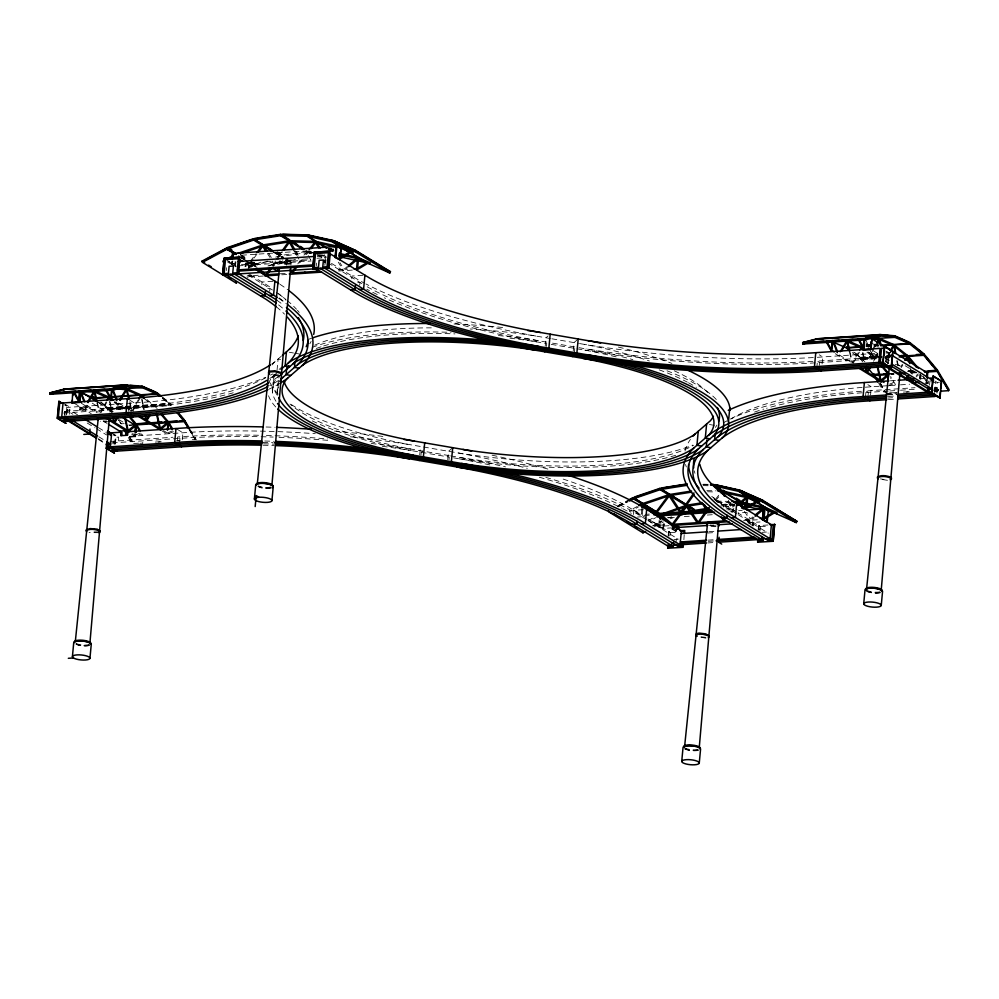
<?xml version="1.0" encoding="UTF-8"?>
<svg xmlns="http://www.w3.org/2000/svg" width="999" height="999" viewBox="0 0 999 999"><rect width="100%" height="100%" fill="white"/><g stroke="black" fill="none" stroke-linecap="round" stroke-linejoin="round"><path stroke-width="0.75" stroke-dasharray="5 3.75" d="M294.855 259.728L288.773 260.689L288.798 259.29M721.128 506.206L721.153 504.82M290.909 265.147L291.171 262.05A5.519 1.561 5.4 0 0 285.839 259.977M64.161 416.995L64.698 411.388L67.008 412.812L64.723 411.388L64.448 414.198M65.747 417.27L66.633 407.455L143.731 402.297A328.184 92.657 5.4 0 0 265.459 377.36M66.471 414.135L67.183 406.493L64.81 405.032M66.733 414.123L67.457 406.481L65.072 405.02M69.318 414.235L70.017 407.23L63.062 402.959M86.089 409.265L85.052 409.328L85.29 406.955L86.314 406.88L85.752 409.652L79.321 410.089L79.658 406.581M79.658 409.69L79.883 407.317L80.907 407.242L80.682 409.627L79.321 410.089M85.752 409.652L86.089 406.156M113.074 444.043L113.337 441.246L115.647 442.669M114.61 444.305L115.272 437.3L118.631 437.075L117.969 444.093M115.11 443.993L115.834 436.351L113.449 434.877M115.385 443.968L116.096 436.326L113.724 434.865M128.621 411.301L129.021 407.093L138.149 406.481A318.394 89.898 5.4 0 0 265.971 377.672M130.944 412.724L131.344 408.516L129.021 407.093M133.516 411.338L134.316 402.934L128.534 399.375M134.703 436.001L134.99 433.004M135.864 433.878L135.589 436.788L135.439 433.628M177.372 439.747L177.647 436.95L186.913 436.326A323.289 91.284 5.4 0 1 259.028 435.264M179.558 442.569L179.957 438.374L177.647 436.95M182.268 439.797L182.929 432.779L177.148 429.233M226.373 270.517L226.636 267.707M231.406 264.348L236.201 266.77L231.406 264.348L231.681 261.438M232.18 264.285L232.455 261.388M232.792 260.901L232.505 263.898L235.577 263.699M235.165 261.551L234.865 264.635L227.747 260.876M235.427 266.82L235.989 261.001M245.604 265.946L245.829 263.574L248.576 263.761L245.042 266.546L245.367 263.037L257.08 262.262M246.166 266.296L245.829 263.574M248.514 268.681L248.838 265.172M249.076 268.082L248.751 265.359L252.06 264.96L248.589 262.824L248.014 263.424M261.763 284.827L262.025 282.03L273.464 281.268M269.668 291.271L269.942 288.461L265.647 288.748M279.245 261.763L279.32 260.926A6.394 1.811 5.4 0 0 285.502 263.324A6.394 1.811 5.4 0 0 292.058 262.138L291.97 262.974M272.477 392.12L273.139 385.114M273.239 384.465L273.901 377.46M277.035 370.242L278.097 359.028L280.894 359.503M287.425 262.6L287.525 261.476M277.347 392.495L278.009 385.489M278.509 380.819L278.109 385.015A203.459 57.443 5.4 0 0 277.872 395.055M306.705 252.934L306.855 251.398L311.501 251.511M316.246 265.909L316.533 263.099M324.837 265.334L325.237 261.126M325.212 262.999L324.887 260.277L324.663 262.662L325.674 263.524L325.899 261.189M351.785 278.821L352.048 276.011L363.486 275.249M359.702 285.252L359.965 282.455L355.681 282.729M419.717 454.895L420.517 446.478L407.205 444.193A213.262 60.215 5.4 0 1 289.26 403.171M420.979 455.082L421.253 452.285L422.639 451.073M447.727 459.702L448.526 451.298L452.709 447.677M448.988 459.902L449.263 457.092L408.241 450.049A208.366 58.829 5.4 0 1 311.026 420.304M545.204 346.191L546.003 337.787L548.089 335.976M546.465 346.391L546.728 343.594L534.04 341.408A203.459 57.443 5.4 0 0 507.867 337.937M573.214 351.011L574.013 342.607L578.196 338.986M574.35 352.61L574.75 348.401M633.403 514.51L633.803 510.302L643.806 509.64M641.808 509.602L641.37 514.235L633.066 509.852L638.311 507.067M642.369 514.535L642.869 509.19M659.178 520.267L658.741 524.9L650.424 520.516L655.669 517.732M664.085 523.351L663.536 529.17L662.774 529.22L658.741 526.748L659.29 520.929M663.536 529.17L659.515 526.685L660.064 520.879M659.839 526.298L660.414 520.292M662.774 529.22L663.324 523.401M663.748 523.926L663.311 528.434L670.991 527.922M668.131 535.839L668.531 531.63L672.414 531.306M668.756 536.013L669.18 531.431L668.893 536.101M670.079 535.551L670.341 532.742L647.951 518.993M675.911 543.668L676.435 538.061L673.576 538.261M683.89 539.66L684.19 534.989M723.563 507.092L723.825 504.295L732.404 503.721M753.009 525.924L749.075 523.264L749.3 520.879L746.653 520.504L750.586 523.164L752.771 523.014L753.009 525.924L753.346 522.415M749.537 523.788L749.874 520.292M749.075 523.264L749.637 523.601L749.3 520.879M750.586 523.164L750.037 522.814L752.222 522.677L752.547 525.399M758.154 529.82L758.541 525.611L771.403 524.75M758.765 529.994L759.203 525.412L758.903 530.082M759.952 530.931L760.351 526.723L737.974 512.986L747.24 512.387M816.77 368.119L817.432 361.114L877.147 357.118M819.48 365.334L819.742 362.525L817.432 361.114M822.065 363.948L822.726 356.943L819.255 354.807M865.384 397.977L866.046 390.959L915.047 387.687M876.573 354.096L877.759 354.82L876.348 356.481L876.573 354.096L877.609 354.021L877.047 356.793L870.616 357.23L870.953 353.721M871.178 354.458L873.388 355.107L871.977 356.768L872.202 354.383L871.178 354.458L870.616 357.23M868.094 395.192L868.368 392.382L866.046 390.959M870.541 395.204L871.34 386.8L867.869 384.665M877.047 356.793L877.384 353.296M886.101 362.462L887.025 352.647M887.487 363.773L888.523 352.547L886.2 351.124M888.361 363.524L888.898 357.917L886.588 356.493M919.555 378.359L919.967 373.988M919.992 379.071L920.379 374.25M920.179 378.521L920.429 375.849M920.678 379.42L920.966 376.336M925.998 383.141L926.285 380.144M926.46 383.666L926.872 379.308M926.872 383.928L927.284 379.57M928.171 383.841L928.433 381.044M929.557 385.139L929.957 380.944M934.702 391.945L935.226 386.338L937.537 387.762L937.012 393.369M934.714 392.307L935.651 382.505L924.924 383.216M936.238 392.207L937.162 382.405L934.852 380.981M279.882 264.098L280.195 261.014A5.519 1.561 5.4 0 0 285.527 263.074A5.519 1.561 5.4 0 0 291.171 262.05M126.286 407.742L171.041 404.745L107.467 409.215L107.655 407.854L100.849 402.422M100.911 401.91L107.929 407.817L100.874 402.185M162.637 397.789L169.655 403.696L162.6 398.052M162.737 397.302L170.679 403.646L170.492 405.007L162.55 398.663M877.384 357.817L860.176 358.941L860.376 357.58L853.558 352.135M854.794 352.572L860.639 357.53L853.583 351.898M722.24 506.131L722.477 504.732L734.44 505.032M734.789 505.119L722.714 504.807L713.786 499.013M108.042 409.79L108.342 408.529L171.366 404.32L171.054 405.569L108.042 409.79L110.002 412.137M124.738 407.842L109.303 408.878L112.05 412.475M862.711 361.863L860.751 359.503L861.051 358.254L876.423 357.23M875.911 357.667L862.012 358.591L863.823 361.076M142.657 434.652L142.333 435.539L141.321 433.866L135.165 436.288L130.032 433.141M189.123 428.921L195.329 439.622L189.048 429.133M99.9 413.049L106.206 401.723M101.124 412.5L106.743 402.41M138.362 399.575L132.055 410.901L129.558 400.424M133.978 409.091L139.598 399.001M858.216 352.697L852.622 362.762L850.112 352.297M853.121 363.486L859.452 352.123M885.464 359.365L889.672 351.81M890.196 352.497L885.276 361.338L889.247 363.773M872.339 349.638L875.411 344.518M873.725 348.901L871.378 352.797L877.784 356.73M874.512 347.602L876.073 345.005M873.488 361.288L875.124 358.716L866.87 352.135M900.723 366.845L902.372 364.273M901.248 367.582L902.871 365.022M276.061 259.49L281.318 251.998M277.035 259.79L282.317 252.285M297.802 263.911L300.437 260.165M303.933 255.182L305.694 252.685L281.056 256.568L283.504 260.277M299.675 262.949L302.31 259.191M250.299 261.376L255.831 253.958M253.047 259.328L249.55 264.011L273.239 262.425L270.791 258.741M253.921 258.154L257.417 253.459M272.265 265.859L275.961 260.901M273.039 266.471L279.158 258.254M305.432 254.308L308.192 250.761M306.406 254.645L309.153 251.111M715.609 499.188L719.292 494.468M715.659 500.724L722.077 492.495M731.131 512.212L733.89 508.678M732.105 512.562L733.94 510.214M79.883 407.317L81.056 408.042L87.825 407.217L85.29 406.955M80.682 409.627L82.093 407.967L81.056 408.042M85.052 409.328L86.463 407.679M872.352 355.182L877.834 354.445M248.526 267.744L250.936 265.21M281.231 356.306L274.113 362.475A213.262 60.215 5.4 0 0 272.252 364.885M279.133 369.405L282.093 366.833M276.76 373.039L272.789 376.486A213.262 60.215 5.4 0 0 268.381 383.916M281.431 373.851L277.547 377.21A208.366 58.829 5.4 0 0 276.686 402.347M347.527 266.346L344.018 269.293L339.947 262.712M347.602 267.595L345.404 269.43L350.986 269.056M752.859 516.933L750.524 518.906L747.252 513.636M754.095 517.195L751.91 519.03L756.093 518.756M916.195 375.537L918.306 373.813M916.071 376.948L918.381 375.062M246.978 276.186L250.137 274.4M247.39 277.422L252.847 274.513M618.081 505.619L627.634 500.524M617.732 506.206L627.335 501.086M617.819 506.456L628.783 500.599M618.493 506.868L628.034 501.773M652.447 525.949L662.037 520.829M653.483 525.786L662.125 521.066M653.895 527.035L663.436 521.94M248.239 267.457L260.939 262.113M250.487 267.432L253.109 266.034M637.374 506.406L629.345 510.664L629.67 511.663L631.805 510.526L641.62 515.696L650.849 515.084M648.051 520.616L654.732 517.057M135.527 434.94L140.734 432.879M167.67 432.792L172.889 430.731M173.476 431.718L167.32 434.14L162.188 430.994M889.535 384.14L893.443 382.592L890.546 377.797M887.886 386.014L894.03 383.579L895.042 385.264L895.366 384.378L890.633 376.498M267.919 265.959L282.193 261.089M269.006 265.921L287.475 259.628L287.662 260.964L273.464 265.809M668.406 517.944L671.603 516.808M670.029 518.806L674.288 517.345M275.662 257.118L280.07 255.619L306.855 251.398M267.482 261.014L254.832 265.309L257.03 267.158M99.026 531.855L90.322 531.93M98.938 532.704L89.086 532.604M241.583 255.22L304.545 251.011M329.108 249.363L333.716 249.063M266.296 261.651L275.499 261.026M286.251 260.314L295.467 259.69M303.147 259.178L310.826 258.666M316.97 258.254L326.186 257.642M246.391 263.911L248.576 263.761L245.155 261.089M241.446 264.56L247.015 264.186M275.287 262.3L299.775 260.652L297.54 256.718M301.823 260.527L310.701 259.927M238.199 265.884L311.226 261.001M249.3 265.697L251.486 265.559M323.251 260.764L325.437 260.614M253.234 275.587L261.588 275.025M280.244 273.788L289.123 273.189M338.436 269.892L342.869 269.605L338.286 262.188M263.249 276.036L252.485 276.748L248.801 274.812M281.718 274.8L287.862 274.388M338.636 271.004L352.472 270.08M866.021 344.93L875.648 344.106M866.383 345.017L875.636 344.393M866.732 345.367L877.497 344.655M866.258 345.691L878.608 344.867M866.22 345.966L878.571 345.142M865.946 346.366L872.09 345.954M873.626 345.854L878.246 345.542M866.545 346.728L878.845 345.904M817.344 357.305L877.846 353.259M888.523 352.547L890.758 352.397M107.967 407.542L169.693 403.421M860.676 357.267L877.646 356.131M886.912 355.507L891.632 355.144M107.655 407.854L170.679 403.646M860.376 357.58L877.609 356.393M886.5 355.831L891.108 355.519M64.723 411.388L124.425 407.405M812.861 361.413L808.303 361.713A318.394 89.898 5.4 0 1 586.076 348.901M885.651 356.606L890.259 356.306M885.164 357.043L889.797 356.743M884.777 357.292L890.921 356.88M860.751 359.503L876.123 358.479M885.339 357.854L889.959 357.555M63.649 413.037L140.609 407.892A323.289 91.284 5.4 0 0 233.279 392.782M876.398 358.741L810.476 363.149A323.289 91.284 5.4 0 1 584.84 350.137M885.539 358.129L888.898 357.917M908.103 370.866L912.736 370.554M908.041 371.116L912.674 370.804M124.188 423.638L121.116 423.838L118.169 420.317M907.641 371.303L913.798 370.891M909.814 372.09L914.422 371.79M890.434 373.688L893.506 373.476M910.414 372.352L913.486 372.14M890.821 373.863L893.918 373.663M910.888 372.527L917.057 372.115M128.771 424.987L131.856 424.775M890.746 374.088L893.83 373.876M910.813 372.752L916.982 372.34M133.279 425.099L129.221 425.649M890.958 374.425L894.03 374.225M910.938 373.102L917.094 372.689M890.421 380.794L896.553 380.382M921.041 378.746L925.636 378.446M129.346 436.363L191.92 432.18A313.499 88.511 5.4 0 1 315.284 433.691M865.346 387.2L888.186 385.676M889.709 385.564L898.9 384.952M900.436 384.852L909.614 384.24M937.162 382.405L939.397 382.255M129.196 436.925L135.165 436.526M135.589 436.788L127.71 437.025M109.977 441.471L173.052 437.25M861.413 391.271L856.78 391.583A323.289 91.284 5.4 0 0 730.918 418.868M112.3 442.894L189.086 437.762A318.394 89.898 5.4 0 1 259.553 436.7M888.261 391.059L859.24 392.994A318.394 89.898 5.4 0 0 766.57 408.279M889.797 390.946L898.988 390.334M900.511 390.234L917.357 389.111M934.19 387.987L937.537 387.762M133.679 443.519L142.932 442.907M155.282 442.082L161.451 441.67M176.885 440.634L179.97 440.422M192.32 439.597L195.404 439.398M889.472 393.032L897.189 392.52M903.358 392.108L909.54 391.695M934.227 390.047L938.86 389.735M139.76 443.331L142.857 443.119M158.292 442.095L161.376 441.883M176.811 440.859L179.895 440.646M886.3 393.456L897.102 392.732M906.368 392.12L909.452 391.908M934.152 390.259L938.773 389.96M886.026 393.768L896.79 393.044M933.678 390.584L939.822 390.172M887.162 394.767L896.39 394.143M934.814 391.583L937.886 391.371M887.562 394.917L896.752 394.293M888.348 396.441L896.003 395.929M887.599 398.064L895.254 397.552M888.386 399.588L896.041 399.076M645.154 514.348L649.338 514.073M726.086 508.941L732.005 508.541L727.422 501.136M727.771 509.94L737 509.328M637.424 517.032L641.708 516.745M729.944 511.176L742.232 510.352M667.382 517.719L675.062 517.207M684.278 516.583L690.421 516.171M707.304 515.047L713.448 514.635M659.727 525.199L666.695 524.725M744.929 519.505L749.375 519.205L744.018 510.564M669.055 525.686L658.978 526.361L649.175 521.191M743.593 520.704L759.665 519.63M658.741 526.748L659.515 526.685M747.115 521.028L749.862 521.228M709.39 525.362L713.998 525.049M747.776 522.789L760.064 521.965M670.341 532.742L676.048 532.367M760.351 526.723L768.93 526.148M708.89 531.718L715.047 531.306M707.617 533.029L715.321 532.517M762.162 532.33L766.445 532.042M673.963 539.472L678.246 539.185L648.139 520.691M708.091 540.122L715.796 539.61M708.366 541.333L716.071 540.821M707.779 542.944L715.546 542.42M887.449 480.307L877.996 478.858M312.325 252.66L307.792 252.547L309.278 255.157M317.769 254.97L325.312 255.157M318.968 255.195L326.436 255.394M317.732 255.245L325.274 255.444M317.232 256.568L326.198 256.793M703.396 484.215L707.879 484.34M703.009 484.415L709.04 484.565M702.959 484.69L708.99 484.852M703.146 485.626L709.128 485.776M706.83 490.609L716.121 490.846M707.517 491.758L715.084 491.958M716.445 501.073L728.833 501.398M717.307 502.222L730.931 502.572M722.764 504.532L734.839 504.845M723.738 506.168L734.19 506.443M278.621 374.95L272.015 374.213M278.546 375.786L271.94 375.05M705.956 637.35L699.35 636.613M705.881 638.186L696.79 636.438M880.456 478.896L883.915 479.433M550.424 338.549L533.603 335.652A198.564 56.056 5.4 0 0 470.067 328.996M551.898 338.798L578.409 343.356M579.52 343.556L586.401 344.73A198.564 56.056 5.4 0 1 649.375 361.014M546.703 342.133L535.127 340.147A208.366 58.829 5.4 0 0 494.767 335.177M552.547 343.144L576.136 347.202M578.983 347.689L589.148 349.438A208.366 58.829 5.4 0 1 632.842 359.615M551.161 344.343L587.437 350.587A203.459 57.443 5.4 0 1 617.819 357.28M289.26 352.26L293.456 352.984M294.855 353.221L299.063 353.946M709.415 424.513L716.42 425.711M423.464 446.99L461.838 453.583A213.262 60.215 5.4 0 0 692.881 445.079M449.175 455.631L409.94 448.888A203.459 57.443 5.4 0 1 290.01 404.058M450.649 455.894L463.349 458.079A203.459 57.443 5.4 0 0 693.443 445.429M453.521 457.829L462.262 459.34A208.366 58.829 5.4 0 0 677.709 454.682M227.76 262.213L235.115 266.096M870.291 342.195L878.233 347.065M886.163 351.948L890.134 354.383M888.286 355.369L890.883 356.968M905.194 365.759L924.712 377.734M873.076 350.649L878.371 353.896M884.989 357.967L890.284 361.213M867.969 351.898L877.234 357.58M839.235 354.945L850.748 362.013M835.239 353.683L849.362 362.362M331.381 248.776L333.953 250.349M330.881 248.701L333.504 250.312M330.007 248.264L333.866 250.624M329.608 248.551L333.529 250.961M328.858 248.464L333.991 251.611M328.808 248.751L333.941 251.898M327.822 248.476L333.054 251.686M328.059 249.151L333.291 252.36M317.32 254.695L326.323 260.215M331.468 263.374L357.13 279.133A328.184 92.657 5.4 0 0 364.585 283.241M736.688 512.187L718.743 501.173A328.184 92.657 5.4 0 1 713.498 497.577M309.852 250.986L312.425 252.56M309.44 251.099L312.375 252.847M715.022 500.087L722.714 504.807M327.809 262.7L362.425 283.966M736.875 513.886L726.81 507.704A318.394 89.898 5.4 0 1 711.75 496.303M738.161 514.685L768.256 533.154M308.104 251.186L312.038 253.596M306.581 250.899L312.375 254.308M305.956 250.649L312.375 254.595M758.216 528.421L760.039 529.532M305.469 250.974L312.013 254.995M277.56 251.898L283.966 255.831M277.56 252.173L283.966 256.106M277.023 252.06L283.566 256.081M275.687 252.397L283.541 257.218M275.687 252.647L283.541 257.467M284.852 258.279L288.773 260.689M274.937 252.547L282.642 257.267M273.701 252.023L282.68 257.542M273.264 252.123L281.119 256.943M240.397 254.533L246.815 258.466M253.222 262.4L259.64 266.333M240.447 254.795L246.853 258.729M251.985 261.875L258.391 265.821M240.971 255.482L246.204 258.704M251.436 261.913L257.979 265.934M241.159 256.818L245.092 259.228M250.324 262.45L256.868 266.458M240.984 256.855L244.905 259.265M250.137 262.475L256.681 266.496M240.422 257.218L244.268 259.578M245.542 260.364L257.093 267.445M240.497 257.455L246.915 261.401M248.189 262.188L255.881 266.908L245.317 260.502M246.528 263.748L251.736 266.958M227.297 260.702L236.301 266.233M250.449 274.925L266.883 285.002A313.499 88.511 5.4 0 1 271.89 288.449M646.665 518.206L628.945 507.33A313.499 88.511 5.4 0 0 561.263 478.446M248.077 275.037L272.44 289.997M646.852 519.905L636.7 513.673A323.289 91.284 5.4 0 0 544.979 477.135M118.669 403.084L125.062 407.005M126.349 407.792L131.468 410.939L128.971 400.512M163.474 430.594L167.083 432.804M114.685 401.823L124.95 408.129M97.34 401.935L113.212 411.688M92.233 403.171L106.781 412.112M118.681 419.418L123.976 422.677M86.526 405.232L98.027 412.3M132.517 433.479L134.927 434.952M81.244 403.184L96.653 412.637M86.314 406.88L87.487 407.604M74.038 403.134L91.234 413.686M103.134 421.004L107.105 423.439M111.688 432.817L118.631 437.075M77.56 414.835L69.755 410.04L66.409 410.264L72.915 414.26M98.377 427.609L106.194 432.405M87.225 423.039L95.03 427.834M96.329 428.633L106.731 435.027M98.889 436.825L105.395 440.809M98.139 438.648L104.645 442.632M98.451 439.535L104.87 443.469M868.755 352.422L875.811 358.054M852.234 352.597L860.176 358.941M147.028 399.625L157.143 408.441M143.956 398.376L154.57 406.855M114.873 401.773L123.102 408.329M114.161 402.41L122.415 409.003M98.389 401.973L107.467 409.215M238.561 255.569L244.056 260.177M747.677 521.366L749.637 523.601M862.012 358.591L863.885 360.826M861.051 358.254L863.024 360.614M109.303 408.878L112.1 412.225M118.644 420.067L121.379 423.663L118.581 420.317M108.342 408.529L111.289 412.063M284.328 261.513L286.775 265.222M282.467 260.776L284.902 264.473M268.594 253.321L272.677 259.503M267.545 253.808L269.98 257.505M728.259 500.337L733.154 508.241M324.213 254.683L325.836 257.317M323.214 255.232L325.512 258.941M925.948 379.608L927.197 383.117L926.185 381.431M923.426 376.848L925.598 380.444M880.107 382.754L885.601 391.933M880.019 382.979L885.514 392.145M879.857 383.466L885.264 392.482M878.683 383.279L884.078 392.295M190.172 429.545L196.341 439.835M188.986 429.358L195.167 439.647M129.745 436.975L133.591 443.743M129.458 437.612L132.555 442.757M128.284 437.425L132.143 443.856M308.204 255.569L311.176 260.814M295.629 251.049L298.601 256.281M294.555 251.461L296.803 255.407M866.395 341.034L868.593 346.616M869.142 348.014L870.803 352.197M866.583 343.256L868.306 347.615M849.537 352.372L852.022 362.799M97.403 402.572L99.55 411.551M96.828 402.659L98.951 411.6M911.076 369.418L912.387 375.224M910.089 367.669L911.413 373.564M897.289 360.714L898.488 366.508M896.702 360.739L897.614 365.097M863.049 352.709L864.847 361.413M862.462 352.709L864.26 361.426M142.195 399.4L144.281 409.54M141.596 399.388L143.694 409.565M110.04 401.548L112.138 411.688M109.44 401.536L111.551 411.713M880.369 592.794A8.804 2.485 5.4 0 1 866.083 591.083M895.179 364.51A6.394 1.811 5.4 0 1 901.373 366.908M879.969 592.657A8.267 2.335 5.4 0 1 866.558 591.058M880.044 591.82A8.267 2.335 5.4 0 1 866.645 590.209M880.044 592.207A7.355 2.073 5.4 0 1 869.967 592.007M897.889 365.222A5.519 1.561 5.4 0 1 899.837 365.984M271.054 488.024A8.804 2.485 5.4 0 1 259.89 487.524M285.789 260.577A6.394 1.811 5.4 0 1 291.845 263.274A6.394 1.811 5.4 0 1 283.254 263.848A6.394 1.811 5.4 0 1 280.182 260.951M285.864 259.74A6.394 1.811 5.4 0 1 292.058 262.138M270.654 487.887A8.267 2.335 5.4 0 1 258.029 486.688M270.729 487.05A8.267 2.335 5.4 0 1 258.104 485.851M270.717 487.437A7.355 2.073 5.4 0 1 258.042 486.226M89.073 645.654A8.804 2.485 5.4 0 1 77.91 645.154M109.053 421.428A6.394 1.811 5.4 0 1 100.287 421.253M106.731 421.016A6.394 1.811 5.4 0 1 103.534 420.954M89.523 645.267A8.267 2.335 5.4 0 1 75.262 643.918M89.598 644.43A8.267 2.335 5.4 0 1 76.124 643.481M88.749 645.067A7.355 2.073 5.4 0 1 76.061 643.856M460.751 457.629A323.289 91.284 5.4 0 1 505.519 466.883M459.203 458.803A318.394 89.898 5.4 0 1 493.269 465.659M539.323 477.21A318.394 89.898 5.4 0 1 621.465 508.041M622.739 508.703A318.394 89.898 5.4 0 1 631.331 513.336M458.316 452.984A313.499 88.511 5.4 0 1 527.285 468.356M492.082 455.194A328.184 92.657 5.4 0 1 549.912 469.667M686.35 466.97A328.184 92.657 5.4 0 1 685.539 464.473M685.027 451.048A328.184 92.657 5.4 0 1 690.421 439.448M694.954 473.314A318.394 89.898 5.4 0 1 694.268 470.891M276.411 375.237A323.289 91.284 5.4 0 1 269.106 379.308M272.839 373.938A328.184 92.657 5.4 0 1 270.467 375.1M280.257 383.166A328.184 92.657 5.4 0 1 269.131 389.111M278.334 380.607A323.289 91.284 5.4 0 1 269.73 385.651M278.471 376.423A318.394 89.898 5.4 0 1 271.241 381.331M273.838 375.574A313.499 88.511 5.4 0 1 269.243 378.821M275.162 361.563A313.499 88.511 5.4 0 1 271.765 364.011M277.347 395.329A208.366 58.829 5.4 0 1 275.624 373.776M278.534 388.037A203.459 57.443 5.4 0 1 278.334 379.47M278.771 378.009A203.459 57.443 5.4 0 1 279.782 375.599M278.184 394.106A213.262 60.215 5.4 0 1 269.892 381.768M275.724 406.943A213.262 60.215 5.4 0 1 268.556 395.779M266.383 435.452A323.289 91.284 5.4 0 1 327.672 438.936M371.203 443.456A323.289 91.284 5.4 0 1 412.55 449.338M261.114 436.725A318.394 89.898 5.4 0 1 273.177 437.075M279.021 437.3A318.394 89.898 5.4 0 1 329.195 440.459M382.33 446.291A318.394 89.898 5.4 0 1 411.313 450.574M350.299 436.775A313.499 88.511 5.4 0 1 410.726 444.792M266.071 426.998A328.184 92.657 5.4 0 1 275.087 427.297M334.39 431.068A328.184 92.657 5.4 0 1 383.067 436.476M262.774 442.382A323.289 91.284 5.4 0 1 273.114 442.694M263.574 443.818A318.394 89.898 5.4 0 1 273.976 444.143M263.049 445.217A313.499 88.511 5.4 0 1 273.838 445.542M264.747 441.009A328.184 92.657 5.4 0 1 273.763 441.308M536.638 341.858A323.289 91.284 5.4 0 1 384.228 297.789M377.235 294.518A323.289 91.284 5.4 0 1 366.758 289.186M538.186 340.671A318.394 89.898 5.4 0 1 366.059 286.139M535.751 336.026A328.184 92.657 5.4 0 1 365.884 283.928M312.188 347.365A208.366 58.829 5.4 0 1 451.048 332.342M316.333 348.464A203.459 57.443 5.4 0 1 322.14 346.441M323.664 345.954A203.459 57.443 5.4 0 1 455.007 333.891M314.735 345.179A198.564 56.056 5.4 0 1 431.318 327.847M307.242 339.822A213.262 60.215 5.4 0 1 311.663 338.199M454.033 324.001A213.262 60.215 5.4 0 1 506.368 327.897M311.114 341.458A328.184 92.657 5.4 0 1 309.815 343.756M279.97 284.29A328.184 92.657 5.4 0 1 287.687 289.698M276.273 292.42A323.289 91.284 5.4 0 1 286.001 299.538M287.1 300.424A323.289 91.284 5.4 0 1 296.491 309.24M297.427 310.277A323.289 91.284 5.4 0 1 299.2 312.362M276.273 306.78A313.499 88.511 5.4 0 1 284.515 314.161M278.659 293.631A313.499 88.511 5.4 0 1 285.839 300.137M279.221 297.902A318.394 89.898 5.4 0 1 285.639 303.172M278.559 304.907A318.394 89.898 5.4 0 1 284.977 310.19M276.91 300.312A323.289 91.284 5.4 0 1 283.054 304.757M278.646 298.301A328.184 92.657 5.4 0 1 286.363 303.708M813.311 357.567A328.184 92.657 5.4 0 1 584.253 344.368M723.301 422.864A323.289 91.284 5.4 0 1 726.997 420.841M754.557 412.05A318.394 89.898 5.4 0 1 763.798 409.078M730.656 419.068A313.499 88.511 5.4 0 1 862.349 387.4M716.945 425.062A203.459 57.443 5.4 0 1 715.346 427.41M659.178 369.83A203.459 57.443 5.4 0 1 687.312 382.142M688.498 382.767A203.459 57.443 5.4 0 1 696.415 387.387M667.007 370.791A208.366 58.829 5.4 0 1 717.344 400.686M674.263 370.816A198.564 56.056 5.4 0 1 709.49 394.667M618.393 347.078A213.262 60.215 5.4 0 1 671.94 363.424M698.388 750.424A8.804 2.485 5.4 0 1 684.939 749.15M715.971 526.635A6.394 1.811 5.4 0 1 709.602 526.023M716.046 525.786A6.394 1.811 5.4 0 1 709.69 525.187M697.989 750.286A8.267 2.335 5.4 0 1 684.577 748.688M698.064 749.45A8.267 2.335 5.4 0 1 685.439 748.251M698.064 749.837A7.355 2.073 5.4 0 1 685.376 748.626M712.874 525.474A5.519 1.561 5.4 0 1 710.139 525.012"/><path stroke-width="1.5" d="M273.064 251.036L254.745 239.785L254.77 238.399L280.619 234.315L289.785 239.935M280.319 234.902L257.292 238.262M302.847 249.363L280.594 235.702L280.619 234.315M661.238 489.398L661.263 487.999L687.125 483.916L687.1 485.302L661.238 489.398L695.279 510.289L707.442 508.366M156.269 393.768L142.208 387.637L142.283 386.213L156.344 392.332L156.269 393.768L93.257 397.977L93.332 396.541M894.992 335.926L909.053 342.058L908.978 343.481L894.917 337.362L894.992 335.926L891.92 336.139M89.96 642.582L109.203 419.68M271.94 484.952L290.771 266.696M699.275 747.352L718.518 524.45A5.519 1.561 5.4 0 0 713.186 522.377A5.519 1.561 5.4 0 0 707.529 523.414L684.502 747.502M881.255 589.722L900.087 371.466M57.268 418.194L65.872 423.301L57.268 418.194L58.854 401.373L61.501 402.822M57.53 418.181L59.128 401.361M268.943 382.679A318.394 89.898 5.4 0 1 137.487 413.499L60.677 418.618L58.354 417.207L59.69 403.184L76.573 402.06M63.062 402.959L61.713 416.983L64.061 418.394M267.919 389.685A328.184 92.657 5.4 0 1 142.395 416.321L65.31 421.466L65.572 418.668L67.845 418.519M80.569 392.232L79.608 402.41L72.14 402.909L72.69 392.47M72.14 402.909L72.415 400M72.827 395.641L73.102 392.732M79.333 392.27L78.609 399.987L74.338 392.108M79.146 401.885L80.132 391.371M79.608 402.41L80.145 391.983M89.498 434.041L89.997 429.071M72.415 656.618L73.739 642.594A8.804 2.485 5.4 0 1 82.755 640.958A8.804 2.485 5.4 0 1 91.271 644.268L89.947 658.279A8.804 2.485 5.4 0 1 76.586 659.178A8.804 2.485 5.4 0 1 77.023 654.894A8.804 2.485 5.4 0 1 89.947 658.279M108.841 398.626L108.991 397.078L95.742 391.296M106.319 446.503L106.606 443.444M107.48 434.265L107.492 431.231L111.076 433.416M111.488 390.122L110.764 397.839L106.493 389.96M112.038 390.522L111.276 398.539L113.686 400.025M262.774 442.382A323.289 91.284 5.4 0 0 186.251 443.331L109.316 448.476L107.005 447.053L107.268 444.255L110.602 444.006L106.693 441.608M110.365 446.828L111.688 432.817M120.779 434.94L121.004 432.555L119.593 431.106L126.024 430.669L127.435 432.13L127.435 435.239L121.004 435.676L122.028 432.492M121.004 435.676L121.329 432.167M127.373 398.663L126.049 412.687L128.359 414.098M126.174 434.577L126.398 432.192L125.225 431.468L126.174 434.577L127.21 434.515M127.435 435.239L127.76 431.743M130.944 412.724L130.682 415.522L132.992 416.945M135.127 431.493L135.702 425.487L122.465 417.37M135.19 432.28L135.814 425.599L128.908 431.256M135.577 432.167L136.264 424.9L136.001 432.43M135.814 431.843L136.251 427.222M139.186 415.671L139.073 416.795L160.901 430.194M140.996 396.478L141.146 394.93L126.573 388.574L120.729 388.062M167.333 430.132L167.969 423.451L161.064 429.108M167.969 429.695L168.544 423.526L172.165 429.533M175.986 428.521L174.663 442.532L176.985 443.956M179.558 442.569L179.296 445.379L181.606 446.803M222.602 275L224.188 258.179L239.623 257.155L238.174 274.063L222.602 275L328.858 267.844L368.444 292.145A313.499 88.511 5.4 0 0 539.073 346.503M222.74 275.1L224.188 258.179M231.955 258.529L232.505 252.71L236.301 254.508M232.73 258.479L233.279 252.66M233.079 257.892L233.504 253.384L336.388 246.516M237.025 272.752L238.349 258.729L225.487 259.59L224.163 273.601L228.446 273.326L229.108 266.308L233.404 266.021L232.742 273.039L237.025 272.752L277.372 297.527M239.623 257.155L238.174 274.063M238.836 273.863L239.236 269.655M239.897 262.65L240.16 259.84L242.732 261.426M265.384 291.558L264.985 295.754L260.702 296.041M254.395 498.988L255.719 484.965A8.804 2.485 5.4 0 1 266.995 483.628A8.804 2.485 5.4 0 1 271.953 487.762M274.887 281.169L273.564 295.18L269.28 295.467M255.182 506.555L256.219 495.554L258.991 497.265A8.804 2.485 5.4 0 1 271.928 500.649L273.251 486.638M277.647 268.793L277.422 271.278L274.338 269.393M284.066 249.787L289.348 242.27L289.485 240.734L315.809 241.408L340.921 246.953L353.122 252.36L352.597 253.409L350.649 252.547L339.722 259.103M286.451 351.785L285.127 365.796L289.797 366.596M294.992 361.8L294.468 367.407L299.138 368.206M304.782 273.264L304.895 272.14M314.21 252.173L312.762 269.081L328.209 268.044L329.795 251.224L314.21 252.173L329.795 251.224M312.762 269.081L314.36 252.26M329.645 251.136L328.209 268.044M328.858 267.844L330.182 253.833L369.767 278.134A313.499 88.511 5.4 0 0 540.397 332.48M335.065 257.417L336.163 245.779L336.938 245.729L340.959 248.202L339.86 259.84L335.065 257.417L335.839 257.367L336.938 245.729M335.389 257.03L336.101 249.525M339.148 256.156L339.435 253.159M339.198 258.029L339.697 252.685M355.407 285.539L355.02 289.747L350.724 290.035M364.91 275.15L363.586 289.173L359.303 289.46M420.854 456.493L420.591 459.29L419.193 460.502M424.7 442.857L423.376 456.88L421.978 458.079M452.709 447.677L451.386 461.688L449.987 462.899M546.341 347.789L546.066 350.599L544.68 351.798M550.187 334.166L548.863 348.176L547.464 349.388M574.35 352.61L574.075 355.407L572.689 356.618M578.196 338.986L576.873 352.997L575.474 354.208M637.025 521.241L636.763 524.038L632.479 524.325M641.957 508.066L642.245 504.982M642.994 507.854L643.256 505.182L653.508 513.786M646.665 509.453L645.329 523.464L641.046 523.751M659.565 518.019L659.839 515.109L660.614 515.059L660.202 519.418M660.551 518.793L660.839 515.784L714.585 512.2M668.031 545.279L667.744 548.339L667.881 545.192M672.377 528.946L673.164 525.973L675.923 525.224L679.395 527.36L675.861 530.144L675.848 531.081L672.377 528.946L672.702 525.437M671.753 542.557L671.49 545.367L667.207 545.654M672.939 528.346L673.501 528.696L673.164 525.973M456.993 466.995A313.499 88.511 5.4 0 1 627.622 521.341L669.018 546.765L673.301 546.478L673.701 542.27M675.848 531.081L676.073 528.746M680.057 544.792L681.393 530.769M460.089 464.635A323.289 91.284 5.4 0 1 636.038 520.679L677.584 546.191L681.88 545.904L682.267 541.695M667.594 548.251L683.179 547.302L683.466 542.632M684.477 533.541L684.765 530.481L679.982 530.706M698.251 431.268L696.927 445.292L701.598 446.091M693.918 512.2L694.03 511.076M706.618 424.026L705.294 438.049L709.964 438.848M706.93 439.885L706.256 446.89L710.926 447.702M681.73 761.388L683.054 747.364A8.804 2.485 5.4 0 1 692.07 745.729A8.804 2.485 5.4 0 1 700.586 749.038L699.263 763.049A8.804 2.485 5.4 0 1 685.901 763.948A8.804 2.485 5.4 0 1 686.338 759.665A8.804 2.485 5.4 0 1 699.263 763.049M715.159 434.041L714.622 439.647L719.292 440.447M711.288 522.864L711.388 521.74M728.471 421.74L729.794 407.729M721.728 544.105L718.643 542.207L719.118 537.25M727.047 515.222L726.785 518.019L722.502 518.306M736.688 503.434L735.364 517.457L731.068 517.744M773.189 541.283L774.625 524.375L773.189 541.283L757.604 542.232L757.891 539.173M757.754 542.32L758.041 539.26M762.399 519.817L763.498 508.179L764.272 508.129L768.306 510.601L767.195 522.24L762.399 519.817L763.174 519.767L764.272 508.129M762.736 519.43L763.723 508.916L746.827 510.039M761.513 539.348L761.762 536.538M693.868 447.939A328.184 92.657 5.4 0 0 717.419 515.197L759.028 540.734L763.311 540.447L763.573 537.649M766.433 522.29L766.982 516.471M771.403 524.75L770.092 538.773L765.783 539.048M703.296 449.463A318.394 89.898 5.4 0 0 726.148 514.71L767.594 540.172L771.89 539.885L773.214 525.861L731.83 500.449A313.499 88.511 5.4 0 1 699.799 464.21M815.771 352.684L814.447 366.695L816.77 368.119M819.342 366.733L819.08 369.543L821.403 370.966M832.192 340.447L831.318 349.712L827.047 341.833M861.55 348.339L861.7 346.803L847.127 340.447M870.903 349.55L872.002 337.924L870.903 349.55L863.024 349.8L863.985 339.623M864.197 339.835L863.473 347.565L859.202 339.685M863.985 344.23L864.397 339.872M863.998 348.264L864.622 341.583M864.01 349.463L864.435 344.955M864.397 382.53L863.074 396.553L865.384 397.977M870.579 347.527L871.14 341.521M867.969 396.591L867.706 399.388L870.017 400.811M585.414 355.919A318.394 89.898 5.4 0 0 807.642 368.731L881.068 363.823L878.758 362.4L880.082 348.389L870.891 349.001M884.802 363.574L882.567 363.723L880.244 362.3L881.568 348.289L884.927 348.064M882.779 363.049L884.639 346.216L892.969 351.336L891.383 368.156L882.779 363.049L891.383 368.156M883.041 363.037L884.639 346.216M884.265 355.07L884.664 350.861M883.653 362.437L883.391 365.247L809.814 370.154A323.289 91.284 5.4 0 1 584.178 357.142M863.71 603.758L865.034 589.735A8.804 2.485 5.4 0 1 874.05 588.099A8.804 2.485 5.4 0 1 882.567 591.408L881.243 605.419A8.804 2.485 5.4 0 1 867.881 606.318A8.804 2.485 5.4 0 1 868.306 602.035A8.804 2.485 5.4 0 1 881.243 605.419M888.024 380.669L888.523 375.324L881.618 380.981L884.028 382.455M891.108 368.169L892.706 351.348L884.365 346.228M895.204 353.459L893.855 344.655L879.282 338.299L871.977 337.65M906.892 375.736L906.543 379.458L913.76 378.971M908.054 379.358L908.403 375.636M918.718 382.38L912.287 382.817L912.299 379.695L910.888 378.246M912.287 382.817L912.624 379.308M912.062 382.08L913.098 382.018L913.323 379.632M926.572 377.135L926.997 372.627L871.428 338.511M927.01 377.859L927.559 372.04L927.434 378.109M927.771 388.049L927.372 392.257L898.288 394.193M929.295 387.949L928.895 392.157L932.254 391.933L932.517 389.123L892.144 364.348M931.418 392.907L933.278 376.061L941.62 381.181L940.022 398.002L931.418 392.907L940.022 398.002M931.692 392.882L933.278 376.061M931.031 380.856L933.266 380.706L933.578 377.909L930.219 378.134M897.577 398.976L934.315 396.516L934.589 393.718M939.759 398.027L940.334 391.908M940.621 388.848L941.345 381.206L933.016 376.086M75.35 641.183L98.214 418.643M257.33 483.566L279.408 268.731M866.483 589.872L889.51 365.784M97.253 401.061L93.856 398.351L94.043 396.99M159.141 395.954L156.868 394.13L157.068 392.769L161.601 396.403M849.962 350.786L846.565 348.064L846.752 346.703M923.201 354.732L909.577 343.856L909.777 342.495L923.388 353.371L923.201 354.732L900.149 356.268M303.958 249.288L281.706 235.627L281.943 234.228L307.355 234.89L309.965 236.488M307.018 235.364L282.929 234.453M326.748 248.351L307.105 236.288L307.355 234.89M710.551 484.615L713.561 484.69L710.501 484.89M133.117 424.275L183.841 420.879L184.141 419.63L178.247 412.575M888.898 373.788L873.526 374.812L873.825 373.564M924.25 371.428L936.55 370.604L923.763 355.294L924.075 354.046L916.383 354.558M936.55 370.604L936.85 369.355L924.075 354.046M326.511 247.677L308.179 236.426L308.629 235.04L332.867 240.434L338.099 243.644M332.517 240.784L309.503 235.664L332.517 240.784L335.077 242.357M339.598 255.707L342.22 257.317L366.446 262.712L332.405 241.808L332.867 240.434M762.349 509.952L748.713 506.918L714.685 486.026L715.134 484.652L739.36 490.034L744.592 493.256M739.01 490.397L716.083 484.99M768.406 511.301L772.939 512.312L738.91 491.421L739.36 490.034M188.224 428.072L184.365 421.628L184.765 420.529L180.157 420.841M877.909 381.993L874.05 375.562L874.462 374.463L879.07 374.15M940.958 391.171L948.638 390.659L937.074 371.353L937.474 370.242L928.258 370.866M948.638 390.659L949.05 389.56L937.474 370.242M366.146 262.238L333.416 242.145L334.066 240.834L356.418 250.799L355.769 252.11L389.81 273.002L390.459 271.691L356.206 250.761L334.977 241.296M386.588 270.23L389.548 271.228L383.891 268.706M772.639 511.838L739.922 491.745L740.571 490.434L762.924 500.399L762.274 501.71L796.303 522.614L796.952 521.303L762.712 500.362L741.345 491.158M796.053 520.841L763.86 501.411M106.905 400.474L108.304 397.952L94.905 392.108L97.053 401.086M139.061 398.326L140.459 395.804L127.06 389.96L129.208 398.938M859.615 350.187L861.026 347.677L847.614 341.82L849.762 350.799M890.371 350.562L893.168 345.529L879.769 339.672L881.193 345.654M890.896 351.236L893.705 346.191M87.475 402.06L93.631 391.82L84.84 391.046M88.087 402.634L94.331 392.232L96.466 401.173M119.63 399.912L125.787 389.672L116.983 388.898M120.23 400.487L126.486 390.085L128.621 399.026M840.184 351.785L846.34 341.546L841.945 341.159M841.57 351.049L847.04 341.945L849.175 350.886M876.96 341.958L878.496 339.398L871.165 338.748M876.847 343.706L879.195 339.797L880.619 345.754M117.507 416.708L114.223 421.84L113.324 417.495M118.007 417.445L114.748 422.565L127.535 430.419L124.563 417.145M149.65 414.56L146.378 419.692L145.479 415.347M150.162 415.297L146.903 420.417L159.69 428.271L156.381 413.524M869.392 367.707L866.932 371.553L866.046 367.207M870.728 367.17L867.457 372.277L880.256 380.132L877.272 366.87M904.819 360.427L907.279 356.568L894.305 346.216L895.803 353.471M906.143 359.902L907.766 357.342L908.765 361.775M282.193 250.749L288.324 242.02L263.699 245.904L266.958 250.849M295.18 267.657L291.671 272.64L290.035 270.167M297.04 266.696L292.645 272.952L317.145 271.316L315.647 268.694M693.955 492.869L680.806 511.588L670.192 495.516L691.745 492.107M694.093 494.38L681.78 511.9L706.281 510.264L701.81 502.385M707.816 508.528L698.176 522.252L687.562 506.168L702.959 503.746M708.815 508.803L699.15 522.564L723.638 520.929L721.403 516.982M256.755 252.722L261.363 246.528L241.683 253.222M258.291 252.285L262.662 246.416L265.921 251.348M270.429 268.331L265.809 274.525L259.228 268.993M271.291 268.806L266.92 274.675L278.758 273.888M309.103 249.588L314.635 242.507L290.422 241.883L294.88 249.738M310.989 248.763L315.572 242.882L318.631 247.827M709.165 507.455L707.329 509.815L704.357 504.582M736.65 505.132L738.498 502.772L733.953 502.659M737.599 505.506L739.435 503.159L742.494 508.091M280.981 374.475L281.768 373.564L280.794 372.452L274.987 370.804L269.355 371.178L268.556 372.09L269.53 373.201M280.894 375.312L281.693 374.4L280.719 373.289L274.912 371.64L269.28 372.015L268.481 372.927L269.455 374.038M708.241 637.712L709.028 636.8L708.054 635.689L702.247 634.04L696.615 634.415L695.816 635.327L696.79 636.438M673.501 528.696L675.911 526.161L675.349 525.824M282.28 355.407L290.434 348.339M280.944 369.418L289.111 362.35A213.262 60.215 5.4 0 1 535.551 345.891L590.184 355.282A213.262 60.215 5.4 0 1 723.276 437.013L706.955 451.136A213.262 60.215 5.4 0 1 460.514 467.607L405.881 458.204A213.262 60.215 5.4 0 1 277.784 409.028M288.861 365.834L286.763 367.644L286.101 374.65L290.771 375.449M281.431 373.851L293.681 363.236A208.366 58.829 5.4 0 1 534.465 347.153L588.486 356.443A208.366 58.829 5.4 0 1 718.506 436.288L702.372 450.262A208.366 58.829 5.4 0 1 461.6 466.346L407.58 457.055A208.366 58.829 5.4 0 1 277.51 403.496M447.202 465.309L448.601 464.11M348.701 265.372L356.893 258.491L340.272 254.82M348.688 266.683L357.442 259.34L356.556 268.681L353.771 268.868M736.663 505.294L746.028 497.44L723.376 492.432L725.811 496.378M738.923 504.707L746.578 498.276L745.691 507.629L741.508 507.904M755.194 514.972L763.386 508.104L740.734 503.084L743.993 508.354M755.194 516.283L763.948 508.941L763.061 518.294L760.276 518.481M86.126 529.895L90.147 528.583L97.215 529.145L100.25 531.018L99.026 531.855M98.938 532.704L100.175 531.855L99.513 530.869C95.355 529.37 89.997 528.359 86.039 530.731L86.701 531.718M877.422 477.035C881.368 474.65 886.725 475.674 890.883 477.172L891.545 478.159L890.321 478.996M890.234 479.845L891.47 478.996L890.808 478.009C886.65 476.511 881.293 475.499 877.334 477.872L877.996 478.858M357.093 269.767L368.007 263.212L369.967 264.073L370.479 263.024L358.279 257.617L340.559 253.696M763.586 519.368L774.512 512.812L776.46 513.673L776.985 512.624L764.784 507.23L739.672 501.673L731.93 501.473M236.076 282.005L236.488 283.254L202.46 262.35L202.048 261.114L226.586 248.014L235.739 253.634M230.157 250.911L226.311 248.551L203.084 261.238L211.313 256.855M218.169 253.197L226.398 248.801L230.245 251.161M202.46 262.35L226.985 249.25L234.84 254.071M258.291 271.603L261.026 270.155L260.614 268.906M628.995 499.8L633.079 497.614L659.265 513.686M628.696 500.349L632.817 498.151L630.157 499.875M629.395 501.036L633.491 498.863L659.665 514.935M608.541 510.714L608.953 511.95L642.981 532.854L645.716 531.393M228.197 258.217L232.205 256.081M638.711 505.694L642.719 503.558L669.205 494.555L691.533 491.033M657.404 515.634L686.575 505.219L701.448 502.872M656.992 517.032L659.615 515.634M235.926 253.609L228.072 248.776L227.872 247.452L253.434 238.724L271.765 249.987M251.711 239.648L228.896 247.715M230.332 247.228L251.76 239.91M228.072 248.776L253.634 240.06L271.953 251.311M686.113 504.408L659.939 488.336L634.377 497.052L634.577 498.389L663.373 516.071M635.364 497.052L659.69 489.035M636.825 496.828L658.254 489.522M634.577 498.389L660.127 489.672L694.168 510.564L681.38 514.922M237.7 253.446L262.712 244.955L289.485 240.734M49.95 392.857L112.974 388.648L126.723 384.89L126.885 386.338L113.137 390.097L50.112 394.305L49.95 392.857L63.998 389.148L125.737 385.027L109.615 389.086M50.937 392.719L64.036 389.435L125.762 385.314M50.112 394.305L54.246 393.181M125.737 385.027L112.7 388.886M802.659 342.57L865.683 338.361L879.432 334.603L879.595 336.064L865.846 339.81L802.821 344.031L802.659 342.57L816.707 338.861L878.483 335.027M803.646 342.432L816.745 339.161L882.854 335.152M802.821 344.031L805.581 343.269M878.446 334.74L865.409 338.599L857.691 339.123M865.409 338.599L877.022 335.427M72.44 392.619L73.639 392.295L78.671 401.598M104.583 390.472L105.782 390.147L110.827 399.45M825.149 342.345L826.348 342.02L831.393 351.323M258.828 238.299L261.9 237.812M264.96 237.337L275.712 235.639M254.745 239.785L280.594 235.702M662.262 488.111L686.825 484.228M665.322 487.912L668.393 487.425M671.465 486.938L674.537 486.451M677.609 485.964L680.681 485.477M683.741 484.99L686.812 484.515M224.338 258.279L239.772 257.243M238.137 261.526L315.234 256.393M237.337 269.942L314.435 264.797M239.148 271.054L313.162 266.121M264.785 275.936L278.634 275.012M289.398 274.288L321.715 272.128M816.408 338.811L880.156 334.54L894.267 335.739L894.305 337.2L880.194 336.001L874.05 336.413M122.877 386.588L141.596 387.487L141.546 386.026L127.16 385.189M887.1 336.163L894.267 335.739M50.974 393.007L60.227 392.395M64.86 392.083L75.662 391.358M78.746 391.146L91.096 390.322M94.181 390.122L104.982 389.398M803.683 342.719L808.316 342.42M812.936 342.108L823.738 341.383M826.835 341.183L839.172 340.359M842.269 340.147L853.071 339.423M81.656 391.483L89.947 391.133M97.028 390.459L105.32 390.109M112.4 389.435L142.208 387.637M831.293 341.408L838.049 341.159M846.665 340.384L853.421 340.135M860.489 339.46L865.109 339.148M871.253 338.748L894.917 337.362M862.874 346.566L845.966 347.702L831.905 341.571M881.318 345.329L908.978 343.481M93.856 398.351L156.868 394.13M846.565 348.064L861.937 347.04M881.917 345.704L909.577 343.856M78.372 401.935L136.364 398.064A313.499 88.511 5.4 0 0 270.567 364.81M869.155 349.113L806.792 353.284A313.499 88.511 5.4 0 1 587.986 340.659M71.728 402.659L79.183 402.16M863.024 349.8L870.479 349.3M878.67 357.018L881.73 356.818M901.011 355.582L907.167 355.169M899.175 356.93L923.763 355.294M58.354 417.207L135.04 412.075A313.499 88.511 5.4 0 0 266.733 380.407M878.758 362.4L805.469 367.295A313.499 88.511 5.4 0 1 586.663 354.682M880.244 362.3L883.603 362.075M884.877 365.147L887.112 364.997M885.701 366.67L811.987 371.591A328.184 92.657 5.4 0 1 582.929 358.379M887.199 366.571L889.435 366.421M135.577 423.813L146.341 423.101M150.949 422.789L161.713 422.065M164.785 421.865L177.085 421.041M883.678 373.838L888.298 373.539M899.05 372.814L902.122 372.615M899.662 373.064L902.734 372.864M133.279 425.099L184.365 421.628M874.05 375.562L887.886 374.637M900.186 373.813L904.794 373.501M924.774 372.177L937.074 371.353M119.818 431.83L120.842 431.768L121.803 434.877M125.225 431.468L126.249 431.406M911.113 378.971L912.137 378.908L913.098 382.018M83.791 434.415L89.523 434.041M108.329 433.042L120.867 432.205M126.998 431.793L185.402 427.884A328.184 92.657 5.4 0 1 263.087 426.91M888.898 380.894L854.982 383.166A328.184 92.657 5.4 0 0 728.246 410.364M898.076 380.282L911.862 379.358M126.398 432.192L127.435 432.13M932.479 389.123L929.12 389.348L890.084 365.372M107.005 447.053L184.078 441.908A328.184 92.657 5.4 0 1 261.763 440.934M886.038 395.017L853.658 397.177A328.184 92.657 5.4 0 0 708.353 435.389M886.825 396.541L856.118 398.589A323.289 91.284 5.4 0 0 712.974 436.238M897.539 395.829L929.694 393.681M931.205 393.569L933.441 393.419M886.076 398.164L858.578 400A318.394 89.898 5.4 0 0 717.594 437.075M898.326 397.352L932.005 395.092L934.315 396.516M935.763 394.842L933.528 394.992L935.838 396.416L938.073 396.266M886.862 399.687L861.026 401.411A313.499 88.511 5.4 0 0 722.215 437.924M708.328 510.127L711.288 509.927M653.933 514.872L712.387 510.964M743.156 508.916L746.228 508.703L757.142 502.147L759.103 503.009L759.615 501.96L747.427 496.565L722.314 491.008L717.669 490.896M768.306 510.601L763.498 508.179M671.291 525.536L728.945 521.69M673.726 526.311L675.911 526.161M677.135 527.509L707.854 525.462M718.606 524.737L732.417 523.813M676.635 528.096L678.821 527.959M770.004 524.687L774.774 524.463M681.131 533.566L707.342 531.818M718.131 531.093L741.258 529.545M706.543 540.222L680.344 541.97L682.155 543.094L705.282 541.545M717.344 539.51L754.345 537.037M716.071 540.821L756.156 538.149M673.626 545.217L706.231 543.044M718.643 542.207L763.661 539.21M68.319 658.304L73.464 657.966M282.879 234.74L302.485 235.24M281.706 235.627L307.105 236.288M710.863 484.415L713.848 484.49L713.611 485.889L747.639 506.793L741.67 506.63M887.312 335.539L893.281 336.051L879.869 334.902M817.132 338.748L822.602 339.111M130.145 385.439L137.587 386.076M336.501 247.165L316.87 242.819L320.13 248.089M308.179 236.426L332.405 241.808M717.432 485.589L737.574 490.072M714.685 486.026L738.91 491.421M155.357 392.22L141.983 386.401L152.66 391.346M82.005 393.082L93.257 397.977M333.416 242.145L355.769 252.11M383.466 268.581L390.459 271.691M367.445 263.037L389.81 273.002M739.922 491.745L762.274 501.71M790.384 518.306L796.952 521.303M773.95 512.649L796.303 522.614M891.632 355.144L933.266 380.706M883.753 364.435L932.367 394.28M882.229 364.535L930.843 394.38M834.252 351.885L831.842 350.412L832.729 341.059L837.287 352.659M861.063 368.356L866.358 371.603L865.459 367.245M859.639 368.668L881.468 382.068M357.367 251.81L389.423 271.491M334.066 240.834L337.999 243.244M740.571 490.434L746.603 494.043M332.605 240.509L335.164 242.083M336.163 245.779L340.197 248.264M308.629 235.04L311.251 236.651M717.781 486.9L720.391 488.511M723.014 490.122L726.935 492.532M736.101 498.151L740.034 500.561M307.068 235.077L309.628 236.663M713.561 484.69L716.133 486.263M292.395 241.546L297.64 244.755M300.249 246.366L302.872 247.977M771.89 539.885L730.506 514.473A313.499 88.511 5.4 0 1 708.004 450.224M324.575 268.132L364.235 292.482A318.394 89.898 5.4 0 0 537.524 347.677M320.292 268.419L360.015 292.819A323.289 91.284 5.4 0 0 535.976 348.863M763.311 540.447L721.778 514.947A323.289 91.284 5.4 0 1 698.576 448.701M315.996 268.706L355.806 293.144A328.184 92.657 5.4 0 0 534.428 350.037M688.736 506.018L693.968 509.228L694.168 510.564M227.872 247.452L231.805 249.862M255.594 269.318L278.696 283.504M672.389 525.249L641.583 506.331A328.184 92.657 5.4 0 0 566.87 474.85M676.248 527.609L683.204 531.88M681.88 545.904L640.247 520.342A328.184 92.657 5.4 0 0 461.638 463.449M234.553 274.151L274.275 298.539A323.289 91.284 5.4 0 1 276.91 300.312M230.257 274.438L269.917 298.788A318.394 89.898 5.4 0 1 276.224 303.147M673.301 546.478L631.83 521.016A318.394 89.898 5.4 0 0 458.541 465.821M225.974 274.725L265.559 299.026A313.499 88.511 5.4 0 1 276.273 306.78M202.048 261.114L204.658 262.712M208.591 265.122L211.214 266.733M228.222 277.185L230.844 278.796M613.786 513.923L616.395 515.534M626.873 521.965L630.794 524.375M634.727 526.785L637.337 528.396M140.509 416.483L145.792 419.742L144.892 415.372M81.456 392.182L96.016 401.123M79.133 400.686L81.543 402.172M109.678 419.443L113.649 421.89L112.75 417.52M109.49 420.517L128.746 432.342M108.429 424.25L120.342 431.556M107.767 431.206L111.339 433.404M58.854 401.373L61.239 402.834M85.377 419.617L97.078 426.81M107.492 433.204L111.389 435.601M71.566 420.042L97.59 436.026M69.518 421.066L96.828 437.849M65.185 419.105L95.916 437.962M106.131 444.255L113.836 448.963M114.985 449.675L117.308 451.098M65.31 421.466L62.987 420.042L139.947 414.91A323.289 91.284 5.4 0 0 267.133 386.975M106.181 448.027L114.51 453.146L105.906 448.052M912.999 345.629L922.402 353.134M917.669 349.65L922.364 353.409M893.855 344.655L907.966 355.906L918.368 368.344M861.7 346.803L864.048 348.676M156.756 393.094L160.29 395.904M157.892 394.305L160.252 396.178M141.146 394.93L144.668 397.739M141.596 396.503L143.956 398.376M108.991 397.078L112.512 399.887M109.44 398.651L111.801 400.524M660.614 515.846L670.878 524.45M257.53 269.106L264.373 274.85M709.115 635.963L705.656 633.841L699.05 633.104L696.69 633.578L695.903 634.49L696.877 635.601M926.548 357.829L933.091 365.659M926.485 358.079L932.092 364.785M916.433 367.32L908.466 357.792L909.777 363.611M882.429 365.971L889.06 373.876M881.293 365.896L888.273 374.225L880.881 380.282L877.946 367.207M866.645 366.571L873.526 374.812M180.369 415.934L183.179 419.293M180.32 416.183L183.117 419.543M176.96 412.637L183.841 420.879M161.875 414.098L168.494 422.015L172.44 428.571M160.739 414.036L167.707 422.365L160.327 428.409L157.068 413.886M130.669 417.382L136.339 424.163L140.285 430.719M129.583 417.37L135.552 424.513L128.172 430.557L125.237 417.495M722.077 492.495L724.362 496.191M136.401 425.674L139.286 430.482M938.698 373.389L940.971 377.547M942.619 379.945L948.039 389.335M184.765 420.529L189.398 428.246M188.336 427.609L184.415 421.054L185.901 423.901M723.201 517.857L724.687 520.479M316.708 268.256L318.194 270.866M289.348 242.27L293.818 250.15M858.503 339.872L863.536 349.175M833.703 341.783L837.549 351.548M112.587 388.524L116.983 399.687M112.163 389.198L116.733 400.786M80.994 392.058L84.84 401.835M80.582 392.794L84.003 401.486M633.079 497.614L633.491 498.863M642.582 531.605L642.981 532.854M226.586 248.014L226.985 249.25M222.839 261.064L223.164 262.05M659.939 488.336L660.127 489.672M253.434 238.724L253.634 240.06M865.683 338.361L865.846 339.81M112.974 388.648L113.137 390.097M63.861 390.547L63.699 389.098L127.435 384.815L127.485 386.288M880.156 334.54L880.194 336.001M889.397 366.67A6.394 1.811 5.4 0 1 888.635 365.696M889.322 367.52A6.394 1.811 5.4 0 1 888.561 366.533M865.571 589.785A8.267 2.335 5.4 0 1 874.038 588.249A8.267 2.335 5.4 0 1 882.03 591.358M866.645 590.209A8.267 2.335 5.4 0 1 871.977 587.287A8.267 2.335 5.4 0 1 882.105 590.509M271.928 500.649A8.804 2.485 5.4 0 1 258.566 501.548A8.804 2.485 5.4 0 1 258.991 497.265M256.256 485.014A8.267 2.335 5.4 0 1 264.723 483.479A8.267 2.335 5.4 0 1 272.715 486.588M256.343 484.178A8.267 2.335 5.4 0 1 264.797 482.642A8.267 2.335 5.4 0 1 272.789 485.739M100.599 418.144A6.394 1.811 5.4 0 1 108.254 419.155A6.394 1.811 5.4 0 1 109.053 421.428M98.027 420.379A6.394 1.811 5.4 0 1 97.265 419.393M107.043 417.907A6.394 1.811 5.4 0 1 109.128 420.579M74.276 642.644A8.267 2.335 5.4 0 1 86.826 641.808M87.962 642.145A8.267 2.335 5.4 0 1 90.734 644.218M74.363 641.808A8.267 2.335 5.4 0 1 82.817 640.272A8.267 2.335 5.4 0 1 90.822 643.368M462.962 449.438A328.184 92.657 5.4 0 1 471.603 451.048M693.119 436.101A328.184 92.657 5.4 0 1 695.192 433.928M693.718 467.894A318.394 89.898 5.4 0 1 694.093 459.065M699.05 488.161A323.289 91.284 5.4 0 1 695.804 483.978M695.079 482.942A323.289 91.284 5.4 0 1 688.623 464.51M283.092 377.26A323.289 91.284 5.4 0 1 280.781 378.946M287.712 378.109A328.184 92.657 5.4 0 1 280.257 383.166M278.771 397.639A203.459 57.443 5.4 0 0 409.278 455.894L462.687 465.084A203.459 57.443 5.4 0 0 697.801 449.375L713.748 435.564A203.459 57.443 5.4 0 0 586.775 357.592L533.366 348.414A203.459 57.443 5.4 0 0 298.264 364.123L282.305 377.934A203.459 57.443 5.4 0 0 279.782 381.418M267.532 387.787A213.262 60.215 5.4 0 1 267.994 385.189M284.066 381.343A198.564 56.056 5.4 0 0 412.312 440.721L465.097 449.8A198.564 56.056 5.4 0 0 694.542 434.478L710.314 420.816A198.564 56.056 5.4 0 0 713.423 416.258M274.6 442.757A323.289 91.284 5.4 0 1 411.888 456.343M262.013 443.781A318.394 89.898 5.4 0 0 188.424 444.767L111.638 449.9L113.948 451.323L190.597 446.203A313.499 88.511 5.4 0 1 261.513 445.192M275.437 444.193A318.394 89.898 5.4 0 1 410.639 457.579M275.387 445.604A313.499 88.511 5.4 0 1 409.403 458.816M276.586 427.347A328.184 92.657 5.4 0 1 311.488 429.245M404.071 439.473A328.184 92.657 5.4 0 1 414.448 441.096M275.262 441.371A328.184 92.657 5.4 0 1 413.124 455.119M313.199 337.662A213.262 60.215 5.4 0 1 429.957 323.489M527.809 330.557A213.262 60.215 5.4 0 1 536.875 331.88L591.508 341.271A213.262 60.215 5.4 0 1 600.611 343.094M286.438 307.442A323.289 91.284 5.4 0 1 297.477 364.797M285.951 311.064A318.394 89.898 5.4 0 1 292.769 364.023M287.362 317.195A313.499 88.511 5.4 0 1 288.049 363.261M298.301 335.726A313.499 88.511 5.4 0 1 289.385 349.25M287.55 304.62A328.184 92.657 5.4 0 1 302.197 365.559M308.154 340.909A323.289 91.284 5.4 0 1 306.181 346.715M298.326 317.632A318.394 89.898 5.4 0 1 303.296 340.409M288.873 290.597A328.184 92.657 5.4 0 1 313.686 334.415M717.357 407.555A203.459 57.443 5.4 0 1 718.618 421.466M688.286 370.392A213.262 60.215 5.4 0 1 729.932 410.377M707.342 525.149A6.394 1.811 5.4 0 1 713.124 522.976A6.394 1.811 5.4 0 1 718.368 526.198M706.655 523.326A6.394 1.811 5.4 0 1 714.847 522.352A6.394 1.811 5.4 0 1 718.443 525.349M684.814 746.365A8.267 2.335 5.4 0 1 696.141 746.578M697.277 746.915A8.267 2.335 5.4 0 1 700.049 748.988M683.678 746.578A8.267 2.335 5.4 0 1 692.132 745.042A8.267 2.335 5.4 0 1 700.137 748.139M894.704 336.126L908.054 342.232L894.704 336.126M315.509 253.571L314.185 267.595L318.469 267.307L319.131 260.302L323.426 260.015L322.764 267.02L327.048 266.733L328.371 252.722L315.509 253.571M341.134 248.326L340.259 257.592L349.5 252.035L341.134 248.326M358.491 258.991L357.617 268.256L366.87 262.7L358.491 258.991M747.627 497.939L746.753 507.205L756.006 501.648L747.627 497.939M764.997 508.603L764.123 517.857L773.363 512.312L764.997 508.603M667.869 496.141L654.944 513.461L643.968 504.258L667.869 496.141M669.168 496.028L656.056 513.623L679.732 512.037L669.168 496.028M685.227 506.793L672.315 524.125L661.326 514.922L685.227 506.793M686.525 506.693L673.413 524.275L697.102 522.702L686.525 506.693M302.834 364.997L287.075 378.658A198.564 56.056 5.4 0 0 410.976 454.745L463.773 463.823A198.564 56.056 5.4 0 0 693.219 448.501L708.99 434.84A198.564 56.056 5.4 0 0 585.077 358.753L532.28 349.675A198.564 56.056 5.4 0 0 302.834 364.997"/></g></svg>
